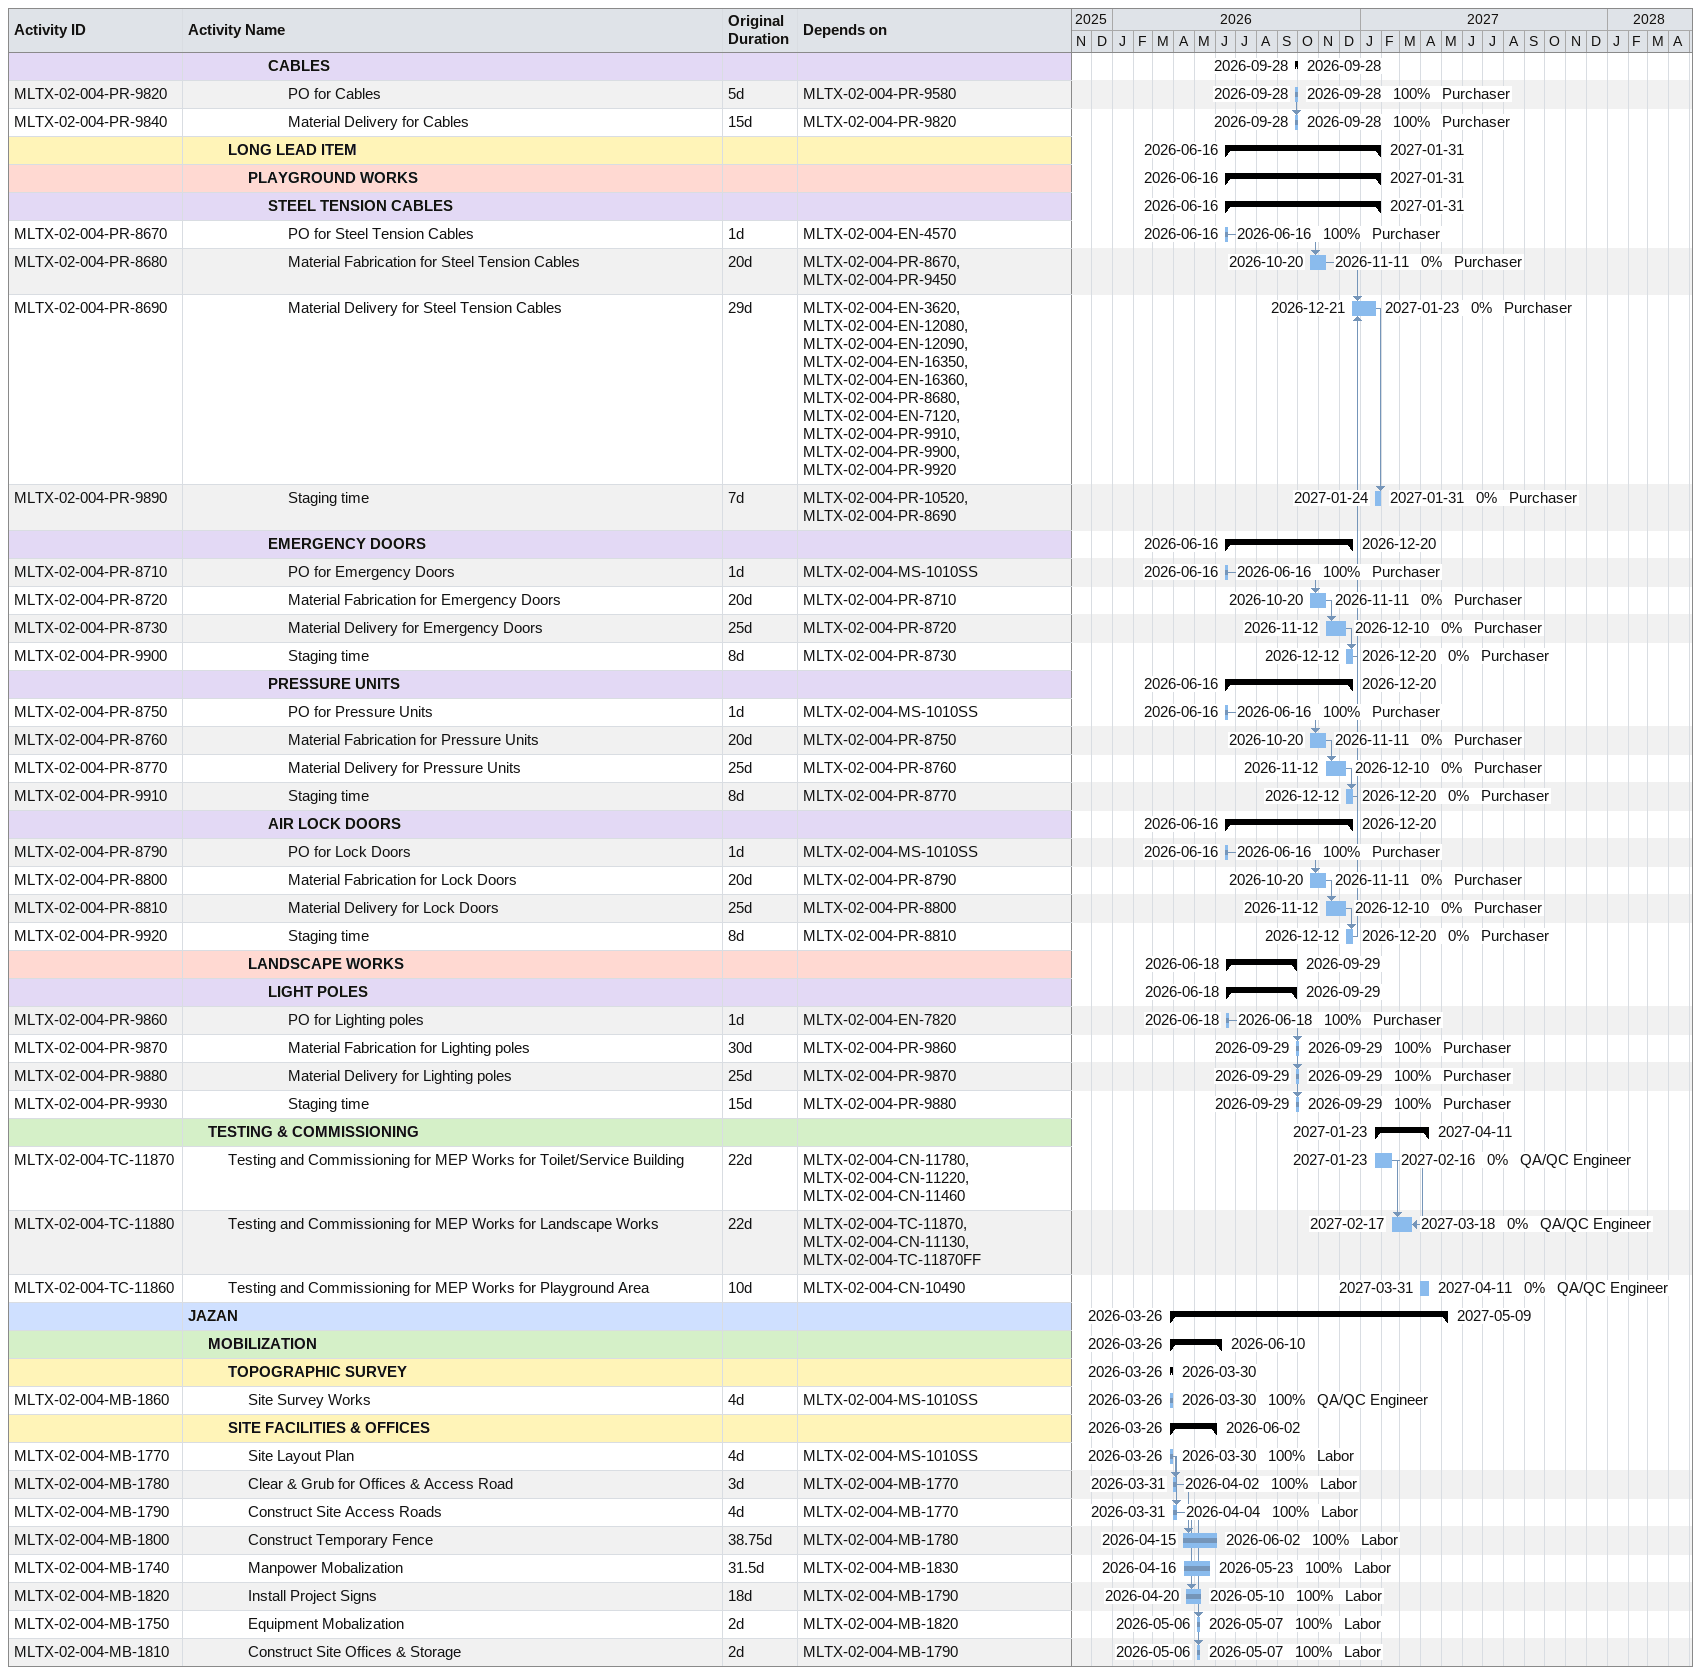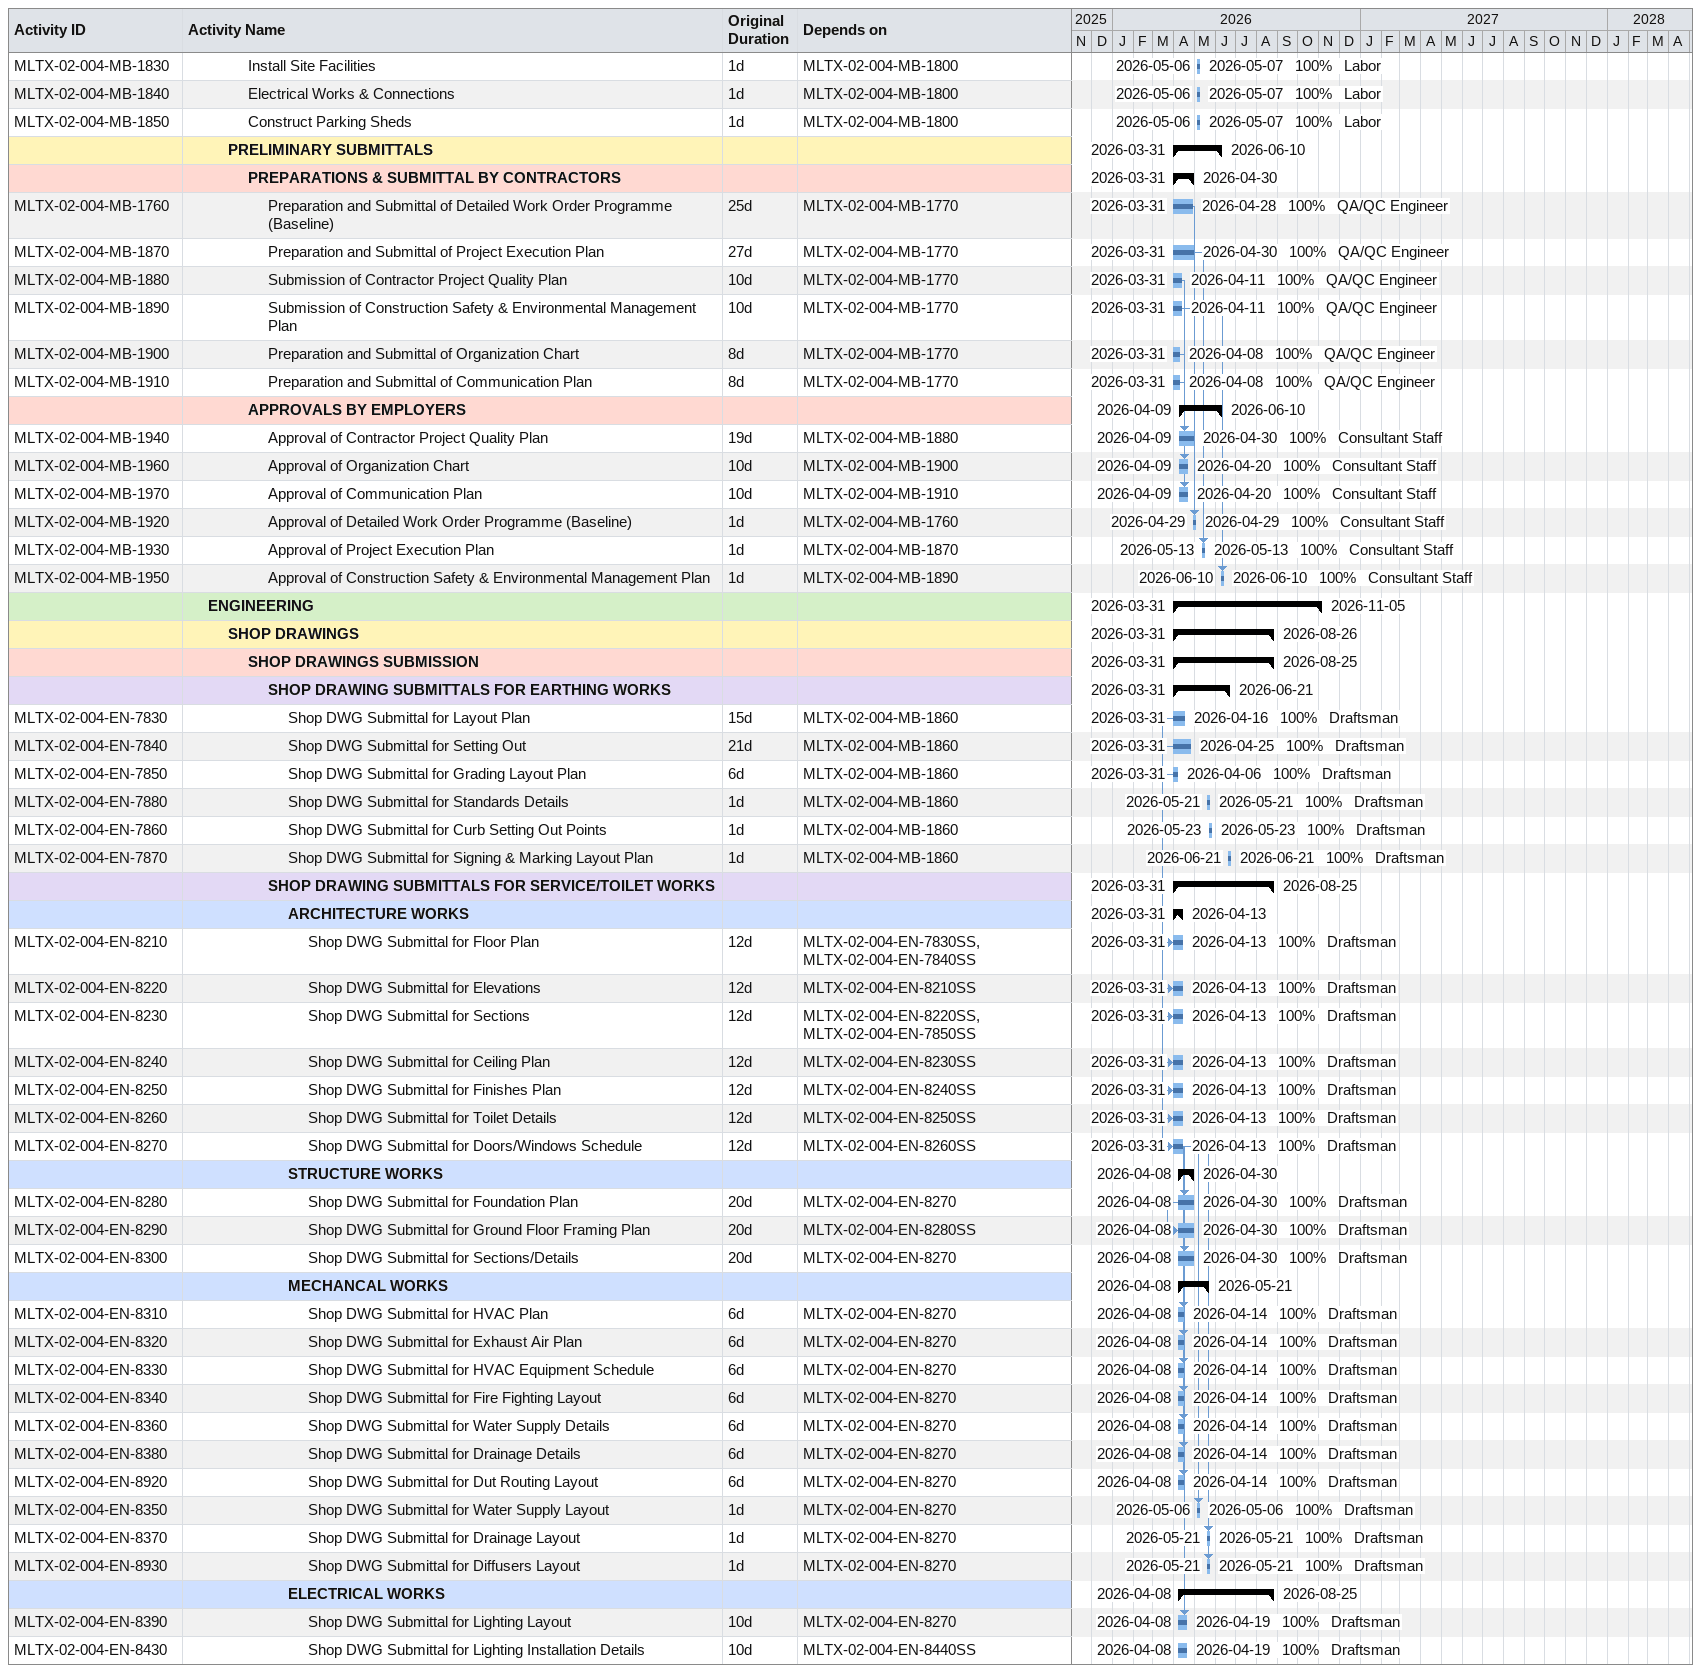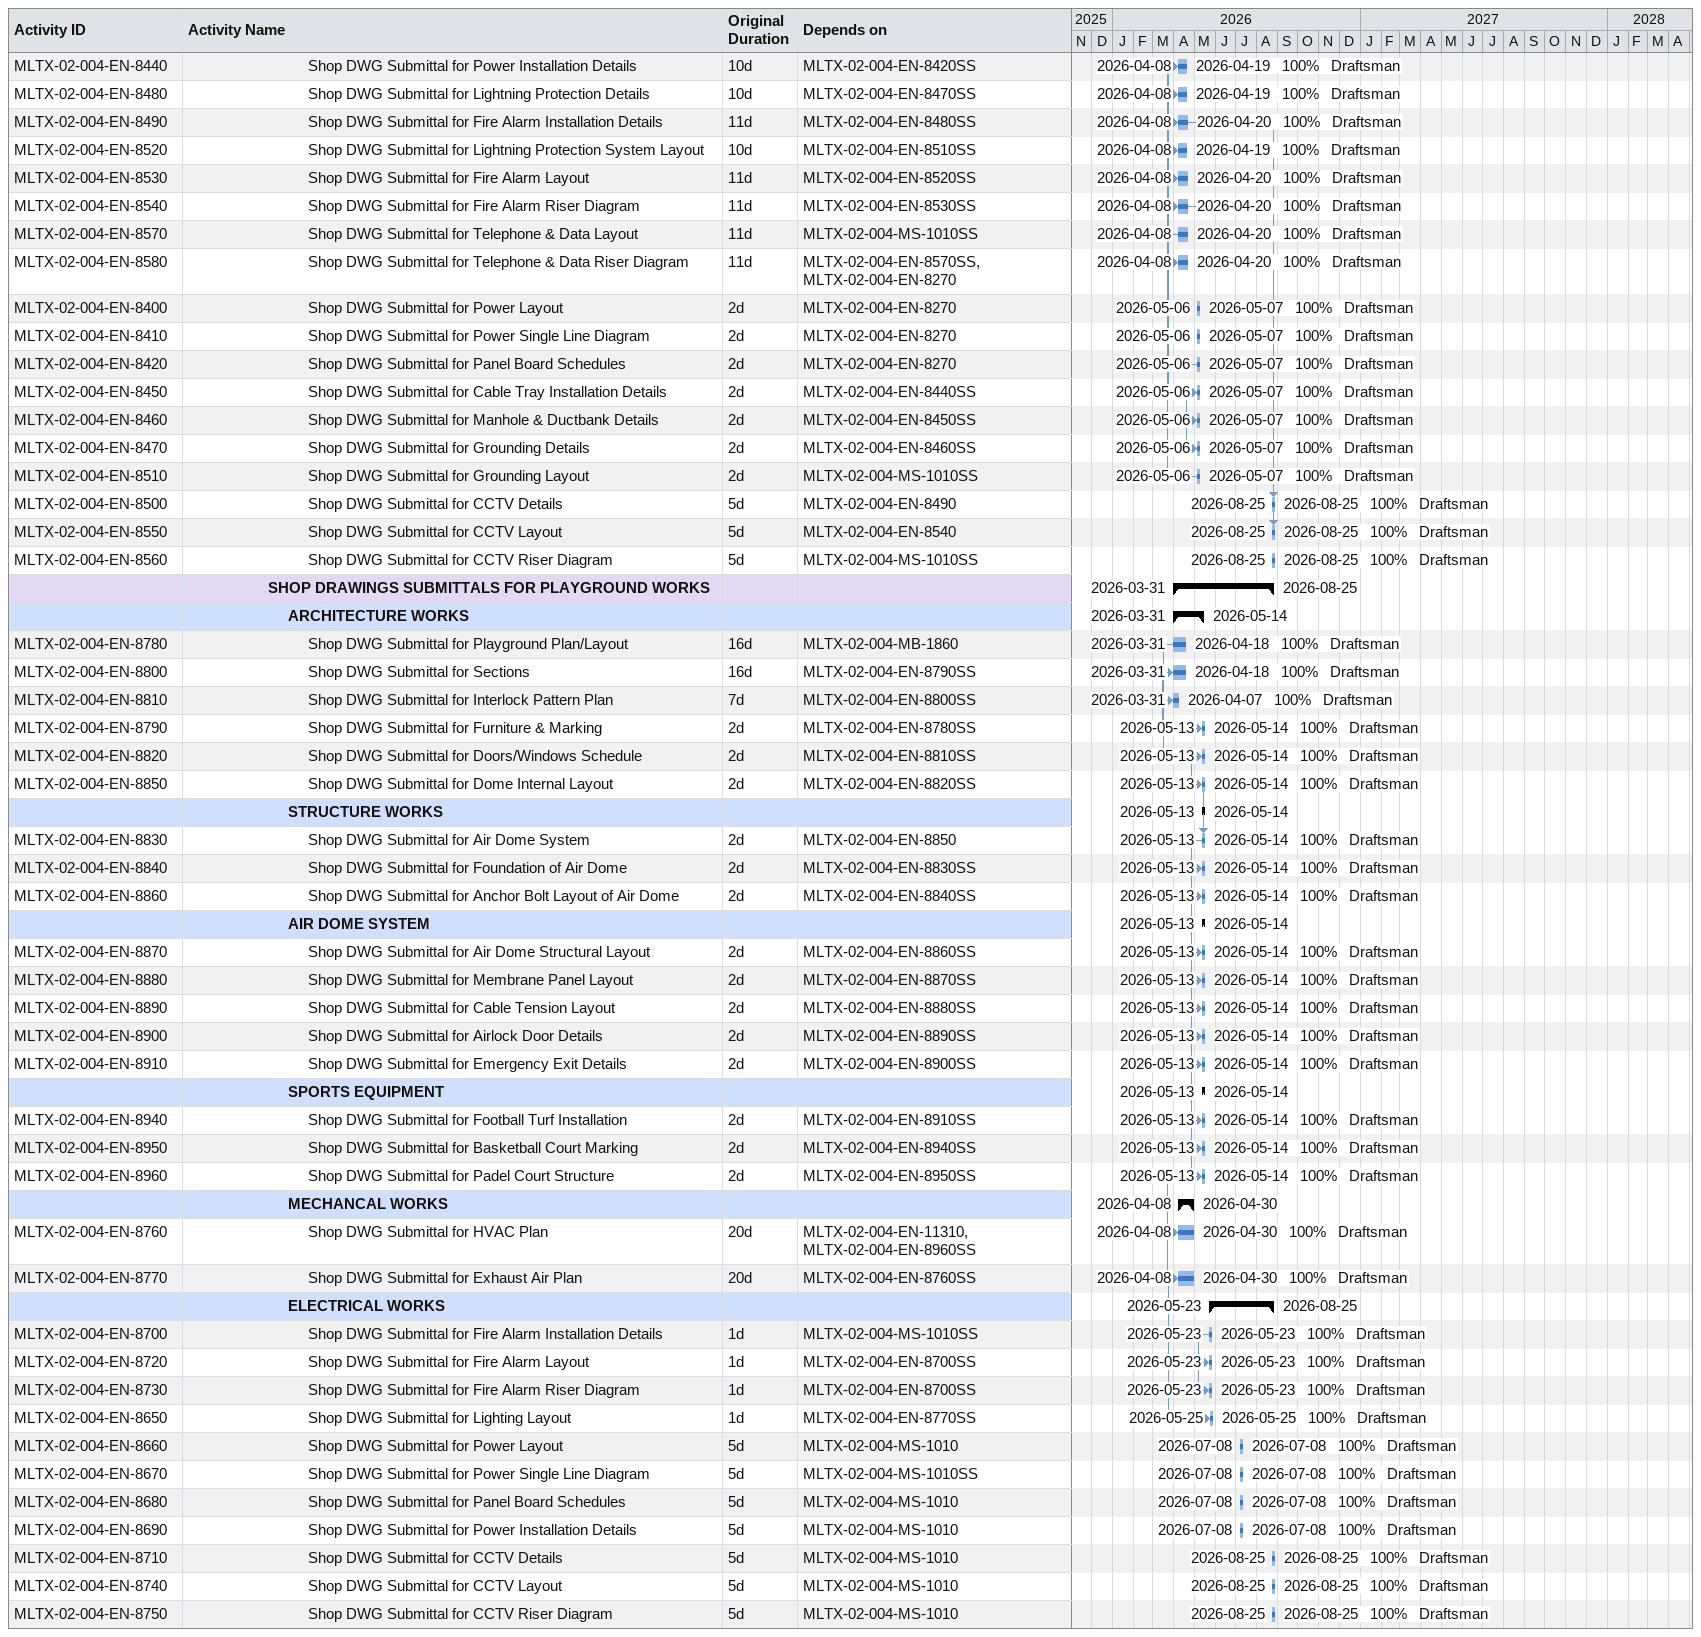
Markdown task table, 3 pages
| ID | Level | Task | Original duration | Start | Finish | Predecessors | Resources | % complete |
|---|---|---|---|---|---|---|---|---|
|  | 5 | **CABLES** |  | 2026-09-28 | 2026-09-28 |  |  |  |
| MLTX-02-004-PR-9820 | 6 | PO for Cables | 5d | 2026-09-28 | 2026-09-28 | MLTX-02-004-PR-9580 | Purchaser | 100 |
| MLTX-02-004-PR-9840 | 6 | Material Delivery for Cables | 15d | 2026-09-28 | 2026-09-28 | MLTX-02-004-PR-9820 | Purchaser | 100 |
|  | 3 | **LONG LEAD ITEM** |  | 2026-06-16 | 2027-01-31 |  |  |  |
|  | 4 | **PLAYGROUND WORKS** |  | 2026-06-16 | 2027-01-31 |  |  |  |
|  | 5 | **STEEL TENSION CABLES** |  | 2026-06-16 | 2027-01-31 |  |  |  |
| MLTX-02-004-PR-8670 | 6 | PO for Steel Tension Cables | 1d | 2026-06-16 | 2026-06-16 | MLTX-02-004-EN-4570 | Purchaser | 100 |
| MLTX-02-004-PR-8680 | 6 | Material Fabrication for Steel Tension Cables | 20d | 2026-10-20 | 2026-11-11 | MLTX-02-004-PR-8670, MLTX-02-004-PR-9450 | Purchaser | 0 |
| MLTX-02-004-PR-8690 | 6 | Material Delivery for Steel Tension Cables | 29d | 2026-12-21 | 2027-01-23 | MLTX-02-004-EN-3620, MLTX-02-004-EN-12080, MLTX-02-004-EN-12090, MLTX-02-004-EN-16350, MLTX-02-004-EN-16360, MLTX-02-004-PR-8680, MLTX-02-004-EN-7120, MLTX-02-004-PR-9910, MLTX-02-004-PR-9900, MLTX-02-004-PR-9920 | Purchaser | 0 |
| MLTX-02-004-PR-9890 | 6 | Staging time | 7d | 2027-01-24 | 2027-01-31 | MLTX-02-004-PR-10520, MLTX-02-004-PR-8690 | Purchaser | 0 |
|  | 5 | **EMERGENCY DOORS** |  | 2026-06-16 | 2026-12-20 |  |  |  |
| MLTX-02-004-PR-8710 | 6 | PO for Emergency Doors | 1d | 2026-06-16 | 2026-06-16 | MLTX-02-004-MS-1010SS | Purchaser | 100 |
| MLTX-02-004-PR-8720 | 6 | Material Fabrication for Emergency Doors | 20d | 2026-10-20 | 2026-11-11 | MLTX-02-004-PR-8710 | Purchaser | 0 |
| MLTX-02-004-PR-8730 | 6 | Material Delivery for Emergency Doors | 25d | 2026-11-12 | 2026-12-10 | MLTX-02-004-PR-8720 | Purchaser | 0 |
| MLTX-02-004-PR-9900 | 6 | Staging time | 8d | 2026-12-12 | 2026-12-20 | MLTX-02-004-PR-8730 | Purchaser | 0 |
|  | 5 | **PRESSURE UNITS** |  | 2026-06-16 | 2026-12-20 |  |  |  |
| MLTX-02-004-PR-8750 | 6 | PO for Pressure Units | 1d | 2026-06-16 | 2026-06-16 | MLTX-02-004-MS-1010SS | Purchaser | 100 |
| MLTX-02-004-PR-8760 | 6 | Material Fabrication for Pressure Units | 20d | 2026-10-20 | 2026-11-11 | MLTX-02-004-PR-8750 | Purchaser | 0 |
| MLTX-02-004-PR-8770 | 6 | Material Delivery for Pressure Units | 25d | 2026-11-12 | 2026-12-10 | MLTX-02-004-PR-8760 | Purchaser | 0 |
| MLTX-02-004-PR-9910 | 6 | Staging time | 8d | 2026-12-12 | 2026-12-20 | MLTX-02-004-PR-8770 | Purchaser | 0 |
|  | 5 | **AIR LOCK DOORS** |  | 2026-06-16 | 2026-12-20 |  |  |  |
| MLTX-02-004-PR-8790 | 6 | PO for Lock Doors | 1d | 2026-06-16 | 2026-06-16 | MLTX-02-004-MS-1010SS | Purchaser | 100 |
| MLTX-02-004-PR-8800 | 6 | Material Fabrication for Lock Doors | 20d | 2026-10-20 | 2026-11-11 | MLTX-02-004-PR-8790 | Purchaser | 0 |
| MLTX-02-004-PR-8810 | 6 | Material Delivery for Lock Doors | 25d | 2026-11-12 | 2026-12-10 | MLTX-02-004-PR-8800 | Purchaser | 0 |
| MLTX-02-004-PR-9920 | 6 | Staging time | 8d | 2026-12-12 | 2026-12-20 | MLTX-02-004-PR-8810 | Purchaser | 0 |
|  | 4 | **LANDSCAPE WORKS** |  | 2026-06-18 | 2026-09-29 |  |  |  |
|  | 5 | **LIGHT POLES** |  | 2026-06-18 | 2026-09-29 |  |  |  |
| MLTX-02-004-PR-9860 | 6 | PO for Lighting poles | 1d | 2026-06-18 | 2026-06-18 | MLTX-02-004-EN-7820 | Purchaser | 100 |
| MLTX-02-004-PR-9870 | 6 | Material Fabrication for Lighting poles | 30d | 2026-09-29 | 2026-09-29 | MLTX-02-004-PR-9860 | Purchaser | 100 |
| MLTX-02-004-PR-9880 | 6 | Material Delivery for Lighting poles | 25d | 2026-09-29 | 2026-09-29 | MLTX-02-004-PR-9870 | Purchaser | 100 |
| MLTX-02-004-PR-9930 | 6 | Staging time | 15d | 2026-09-29 | 2026-09-29 | MLTX-02-004-PR-9880 | Purchaser | 100 |
|  | 2 | **TESTING & COMMISSIONING** |  | 2027-01-23 | 2027-04-11 |  |  |  |
| MLTX-02-004-TC-11870 | 3 | Testing and Commissioning for MEP Works for Toilet/Service Building | 22d | 2027-01-23 | 2027-02-16 | MLTX-02-004-CN-11780, MLTX-02-004-CN-11220, MLTX-02-004-CN-11460 | QA/QC Engineer | 0 |
| MLTX-02-004-TC-11880 | 3 | Testing and Commissioning for MEP Works for Landscape Works | 22d | 2027-02-17 | 2027-03-18 | MLTX-02-004-TC-11870, MLTX-02-004-CN-11130, MLTX-02-004-TC-11870FF | QA/QC Engineer | 0 |
| MLTX-02-004-TC-11860 | 3 | Testing and Commissioning for MEP Works for Playground Area | 10d | 2027-03-31 | 2027-04-11 | MLTX-02-004-CN-10490 | QA/QC Engineer | 0 |
|  | 1 | **JAZAN** |  | 2026-03-26 | 2027-05-09 |  |  |  |
|  | 2 | **MOBILIZATION** |  | 2026-03-26 | 2026-06-10 |  |  |  |
|  | 3 | **TOPOGRAPHIC SURVEY** |  | 2026-03-26 | 2026-03-30 |  |  |  |
| MLTX-02-004-MB-1860 | 4 | Site Survey Works | 4d | 2026-03-26 | 2026-03-30 | MLTX-02-004-MS-1010SS | QA/QC Engineer | 100 |
|  | 3 | **SITE FACILITIES & OFFICES** |  | 2026-03-26 | 2026-06-02 |  |  |  |
| MLTX-02-004-MB-1770 | 4 | Site Layout Plan | 4d | 2026-03-26 | 2026-03-30 | MLTX-02-004-MS-1010SS | Labor | 100 |
| MLTX-02-004-MB-1780 | 4 | Clear & Grub for Offices & Access Road | 3d | 2026-03-31 | 2026-04-02 | MLTX-02-004-MB-1770 | Labor | 100 |
| MLTX-02-004-MB-1790 | 4 | Construct Site Access Roads | 4d | 2026-03-31 | 2026-04-04 | MLTX-02-004-MB-1770 | Labor | 100 |
| MLTX-02-004-MB-1800 | 4 | Construct Temporary Fence | 38.75d | 2026-04-15 | 2026-06-02 | MLTX-02-004-MB-1780 | Labor | 100 |
| MLTX-02-004-MB-1740 | 4 | Manpower Mobalization | 31.5d | 2026-04-16 | 2026-05-23 | MLTX-02-004-MB-1830 | Labor | 100 |
| MLTX-02-004-MB-1820 | 4 | Install Project Signs | 18d | 2026-04-20 | 2026-05-10 | MLTX-02-004-MB-1790 | Labor | 100 |
| MLTX-02-004-MB-1750 | 4 | Equipment Mobalization | 2d | 2026-05-06 | 2026-05-07 | MLTX-02-004-MB-1820 | Labor | 100 |
| MLTX-02-004-MB-1810 | 4 | Construct Site Offices & Storage | 2d | 2026-05-06 | 2026-05-07 | MLTX-02-004-MB-1790 | Labor | 100 |
| MLTX-02-004-MB-1830 | 4 | Install Site Facilities | 1d | 2026-05-06 | 2026-05-07 | MLTX-02-004-MB-1800 | Labor | 100 |
| MLTX-02-004-MB-1840 | 4 | Electrical Works & Connections | 1d | 2026-05-06 | 2026-05-07 | MLTX-02-004-MB-1800 | Labor | 100 |
| MLTX-02-004-MB-1850 | 4 | Construct Parking Sheds | 1d | 2026-05-06 | 2026-05-07 | MLTX-02-004-MB-1800 | Labor | 100 |
|  | 3 | **PRELIMINARY SUBMITTALS** |  | 2026-03-31 | 2026-06-10 |  |  |  |
|  | 4 | **PREPARATIONS & SUBMITTAL BY CONTRACTORS** |  | 2026-03-31 | 2026-04-30 |  |  |  |
| MLTX-02-004-MB-1760 | 5 | Preparation and Submittal of Detailed Work Order Programme (Baseline) | 25d | 2026-03-31 | 2026-04-28 | MLTX-02-004-MB-1770 | QA/QC Engineer | 100 |
| MLTX-02-004-MB-1870 | 5 | Preparation and Submittal of Project Execution Plan | 27d | 2026-03-31 | 2026-04-30 | MLTX-02-004-MB-1770 | QA/QC Engineer | 100 |
| MLTX-02-004-MB-1880 | 5 | Submission of Contractor Project Quality Plan | 10d | 2026-03-31 | 2026-04-11 | MLTX-02-004-MB-1770 | QA/QC Engineer | 100 |
| MLTX-02-004-MB-1890 | 5 | Submission of Construction Safety & Environmental Management Plan | 10d | 2026-03-31 | 2026-04-11 | MLTX-02-004-MB-1770 | QA/QC Engineer | 100 |
| MLTX-02-004-MB-1900 | 5 | Preparation and Submittal of Organization Chart | 8d | 2026-03-31 | 2026-04-08 | MLTX-02-004-MB-1770 | QA/QC Engineer | 100 |
| MLTX-02-004-MB-1910 | 5 | Preparation and Submittal of Communication Plan | 8d | 2026-03-31 | 2026-04-08 | MLTX-02-004-MB-1770 | QA/QC Engineer | 100 |
|  | 4 | **APPROVALS BY EMPLOYERS** |  | 2026-04-09 | 2026-06-10 |  |  |  |
| MLTX-02-004-MB-1940 | 5 | Approval of Contractor Project Quality Plan | 19d | 2026-04-09 | 2026-04-30 | MLTX-02-004-MB-1880 | Consultant Staff | 100 |
| MLTX-02-004-MB-1960 | 5 | Approval of Organization Chart | 10d | 2026-04-09 | 2026-04-20 | MLTX-02-004-MB-1900 | Consultant Staff | 100 |
| MLTX-02-004-MB-1970 | 5 | Approval of Communication Plan | 10d | 2026-04-09 | 2026-04-20 | MLTX-02-004-MB-1910 | Consultant Staff | 100 |
| MLTX-02-004-MB-1920 | 5 | Approval of Detailed Work Order Programme (Baseline) | 1d | 2026-04-29 | 2026-04-29 | MLTX-02-004-MB-1760 | Consultant Staff | 100 |
| MLTX-02-004-MB-1930 | 5 | Approval of Project Execution Plan | 1d | 2026-05-13 | 2026-05-13 | MLTX-02-004-MB-1870 | Consultant Staff | 100 |
| MLTX-02-004-MB-1950 | 5 | Approval of Construction Safety & Environmental Management Plan | 1d | 2026-06-10 | 2026-06-10 | MLTX-02-004-MB-1890 | Consultant Staff | 100 |
|  | 2 | **ENGINEERING** |  | 2026-03-31 | 2026-11-05 |  |  |  |
|  | 3 | **SHOP DRAWINGS** |  | 2026-03-31 | 2026-08-26 |  |  |  |
|  | 4 | **SHOP DRAWINGS SUBMISSION** |  | 2026-03-31 | 2026-08-25 |  |  |  |
|  | 5 | **SHOP DRAWING SUBMITTALS FOR EARTHING WORKS** |  | 2026-03-31 | 2026-06-21 |  |  |  |
| MLTX-02-004-EN-7830 | 6 | Shop DWG Submittal for Layout Plan | 15d | 2026-03-31 | 2026-04-16 | MLTX-02-004-MB-1860 | Draftsman | 100 |
| MLTX-02-004-EN-7840 | 6 | Shop DWG Submittal for Setting Out | 21d | 2026-03-31 | 2026-04-25 | MLTX-02-004-MB-1860 | Draftsman | 100 |
| MLTX-02-004-EN-7850 | 6 | Shop DWG Submittal for Grading Layout Plan | 6d | 2026-03-31 | 2026-04-06 | MLTX-02-004-MB-1860 | Draftsman | 100 |
| MLTX-02-004-EN-7880 | 6 | Shop DWG Submittal for Standards Details | 1d | 2026-05-21 | 2026-05-21 | MLTX-02-004-MB-1860 | Draftsman | 100 |
| MLTX-02-004-EN-7860 | 6 | Shop DWG Submittal for Curb Setting Out Points | 1d | 2026-05-23 | 2026-05-23 | MLTX-02-004-MB-1860 | Draftsman | 100 |
| MLTX-02-004-EN-7870 | 6 | Shop DWG Submittal for Signing & Marking Layout Plan | 1d | 2026-06-21 | 2026-06-21 | MLTX-02-004-MB-1860 | Draftsman | 100 |
|  | 5 | **SHOP DRAWING SUBMITTALS FOR SERVICE/TOILET WORKS** |  | 2026-03-31 | 2026-08-25 |  |  |  |
|  | 6 | **ARCHITECTURE WORKS** |  | 2026-03-31 | 2026-04-13 |  |  |  |
| MLTX-02-004-EN-8210 | 7 | Shop DWG Submittal for Floor Plan | 12d | 2026-03-31 | 2026-04-13 | MLTX-02-004-EN-7830SS, MLTX-02-004-EN-7840SS | Draftsman | 100 |
| MLTX-02-004-EN-8220 | 7 | Shop DWG Submittal for Elevations | 12d | 2026-03-31 | 2026-04-13 | MLTX-02-004-EN-8210SS | Draftsman | 100 |
| MLTX-02-004-EN-8230 | 7 | Shop DWG Submittal for Sections | 12d | 2026-03-31 | 2026-04-13 | MLTX-02-004-EN-8220SS, MLTX-02-004-EN-7850SS | Draftsman | 100 |
| MLTX-02-004-EN-8240 | 7 | Shop DWG Submittal for Ceiling Plan | 12d | 2026-03-31 | 2026-04-13 | MLTX-02-004-EN-8230SS | Draftsman | 100 |
| MLTX-02-004-EN-8250 | 7 | Shop DWG Submittal for Finishes Plan | 12d | 2026-03-31 | 2026-04-13 | MLTX-02-004-EN-8240SS | Draftsman | 100 |
| MLTX-02-004-EN-8260 | 7 | Shop DWG Submittal for Toilet Details | 12d | 2026-03-31 | 2026-04-13 | MLTX-02-004-EN-8250SS | Draftsman | 100 |
| MLTX-02-004-EN-8270 | 7 | Shop DWG Submittal for Doors/Windows Schedule | 12d | 2026-03-31 | 2026-04-13 | MLTX-02-004-EN-8260SS | Draftsman | 100 |
|  | 6 | **STRUCTURE WORKS** |  | 2026-04-08 | 2026-04-30 |  |  |  |
| MLTX-02-004-EN-8280 | 7 | Shop DWG Submittal for Foundation Plan | 20d | 2026-04-08 | 2026-04-30 | MLTX-02-004-EN-8270 | Draftsman | 100 |
| MLTX-02-004-EN-8290 | 7 | Shop DWG Submittal for Ground Floor Framing Plan | 20d | 2026-04-08 | 2026-04-30 | MLTX-02-004-EN-8280SS | Draftsman | 100 |
| MLTX-02-004-EN-8300 | 7 | Shop DWG Submittal for Sections/Details | 20d | 2026-04-08 | 2026-04-30 | MLTX-02-004-EN-8270 | Draftsman | 100 |
|  | 6 | **MECHANCAL WORKS** |  | 2026-04-08 | 2026-05-21 |  |  |  |
| MLTX-02-004-EN-8310 | 7 | Shop DWG Submittal for HVAC Plan | 6d | 2026-04-08 | 2026-04-14 | MLTX-02-004-EN-8270 | Draftsman | 100 |
| MLTX-02-004-EN-8320 | 7 | Shop DWG Submittal for Exhaust Air Plan | 6d | 2026-04-08 | 2026-04-14 | MLTX-02-004-EN-8270 | Draftsman | 100 |
| MLTX-02-004-EN-8330 | 7 | Shop DWG Submittal for HVAC Equipment Schedule | 6d | 2026-04-08 | 2026-04-14 | MLTX-02-004-EN-8270 | Draftsman | 100 |
| MLTX-02-004-EN-8340 | 7 | Shop DWG Submittal for Fire Fighting Layout | 6d | 2026-04-08 | 2026-04-14 | MLTX-02-004-EN-8270 | Draftsman | 100 |
| MLTX-02-004-EN-8360 | 7 | Shop DWG Submittal for Water Supply Details | 6d | 2026-04-08 | 2026-04-14 | MLTX-02-004-EN-8270 | Draftsman | 100 |
| MLTX-02-004-EN-8380 | 7 | Shop DWG Submittal for Drainage Details | 6d | 2026-04-08 | 2026-04-14 | MLTX-02-004-EN-8270 | Draftsman | 100 |
| MLTX-02-004-EN-8920 | 7 | Shop DWG Submittal for Dut Routing Layout | 6d | 2026-04-08 | 2026-04-14 | MLTX-02-004-EN-8270 | Draftsman | 100 |
| MLTX-02-004-EN-8350 | 7 | Shop DWG Submittal for Water Supply Layout | 1d | 2026-05-06 | 2026-05-06 | MLTX-02-004-EN-8270 | Draftsman | 100 |
| MLTX-02-004-EN-8370 | 7 | Shop DWG Submittal for Drainage Layout | 1d | 2026-05-21 | 2026-05-21 | MLTX-02-004-EN-8270 | Draftsman | 100 |
| MLTX-02-004-EN-8930 | 7 | Shop DWG Submittal for Diffusers Layout | 1d | 2026-05-21 | 2026-05-21 | MLTX-02-004-EN-8270 | Draftsman | 100 |
|  | 6 | **ELECTRICAL WORKS** |  | 2026-04-08 | 2026-08-25 |  |  |  |
| MLTX-02-004-EN-8390 | 7 | Shop DWG Submittal for Lighting Layout | 10d | 2026-04-08 | 2026-04-19 | MLTX-02-004-EN-8270 | Draftsman | 100 |
| MLTX-02-004-EN-8430 | 7 | Shop DWG Submittal for Lighting Installation Details | 10d | 2026-04-08 | 2026-04-19 | MLTX-02-004-EN-8440SS | Draftsman | 100 |
| MLTX-02-004-EN-8440 | 7 | Shop DWG Submittal for Power Installation Details | 10d | 2026-04-08 | 2026-04-19 | MLTX-02-004-EN-8420SS | Draftsman | 100 |
| MLTX-02-004-EN-8480 | 7 | Shop DWG Submittal for Lightning Protection Details | 10d | 2026-04-08 | 2026-04-19 | MLTX-02-004-EN-8470SS | Draftsman | 100 |
| MLTX-02-004-EN-8490 | 7 | Shop DWG Submittal for Fire Alarm Installation Details | 11d | 2026-04-08 | 2026-04-20 | MLTX-02-004-EN-8480SS | Draftsman | 100 |
| MLTX-02-004-EN-8520 | 7 | Shop DWG Submittal for Lightning Protection System Layout | 10d | 2026-04-08 | 2026-04-19 | MLTX-02-004-EN-8510SS | Draftsman | 100 |
| MLTX-02-004-EN-8530 | 7 | Shop DWG Submittal for Fire Alarm Layout | 11d | 2026-04-08 | 2026-04-20 | MLTX-02-004-EN-8520SS | Draftsman | 100 |
| MLTX-02-004-EN-8540 | 7 | Shop DWG Submittal for Fire Alarm Riser Diagram | 11d | 2026-04-08 | 2026-04-20 | MLTX-02-004-EN-8530SS | Draftsman | 100 |
| MLTX-02-004-EN-8570 | 7 | Shop DWG Submittal for Telephone & Data Layout | 11d | 2026-04-08 | 2026-04-20 | MLTX-02-004-MS-1010SS | Draftsman | 100 |
| MLTX-02-004-EN-8580 | 7 | Shop DWG Submittal for Telephone & Data Riser Diagram | 11d | 2026-04-08 | 2026-04-20 | MLTX-02-004-EN-8570SS, MLTX-02-004-EN-8270 | Draftsman | 100 |
| MLTX-02-004-EN-8400 | 7 | Shop DWG Submittal for Power Layout | 2d | 2026-05-06 | 2026-05-07 | MLTX-02-004-EN-8270 | Draftsman | 100 |
| MLTX-02-004-EN-8410 | 7 | Shop DWG Submittal for Power Single Line Diagram | 2d | 2026-05-06 | 2026-05-07 | MLTX-02-004-EN-8270 | Draftsman | 100 |
| MLTX-02-004-EN-8420 | 7 | Shop DWG Submittal for Panel Board Schedules | 2d | 2026-05-06 | 2026-05-07 | MLTX-02-004-EN-8270 | Draftsman | 100 |
| MLTX-02-004-EN-8450 | 7 | Shop DWG Submittal for Cable Tray Installation Details | 2d | 2026-05-06 | 2026-05-07 | MLTX-02-004-EN-8440SS | Draftsman | 100 |
| MLTX-02-004-EN-8460 | 7 | Shop DWG Submittal for Manhole & Ductbank Details | 2d | 2026-05-06 | 2026-05-07 | MLTX-02-004-EN-8450SS | Draftsman | 100 |
| MLTX-02-004-EN-8470 | 7 | Shop DWG Submittal for Grounding Details | 2d | 2026-05-06 | 2026-05-07 | MLTX-02-004-EN-8460SS | Draftsman | 100 |
| MLTX-02-004-EN-8510 | 7 | Shop DWG Submittal for Grounding Layout | 2d | 2026-05-06 | 2026-05-07 | MLTX-02-004-MS-1010SS | Draftsman | 100 |
| MLTX-02-004-EN-8500 | 7 | Shop DWG Submittal for CCTV Details | 5d | 2026-08-25 | 2026-08-25 | MLTX-02-004-EN-8490 | Draftsman | 100 |
| MLTX-02-004-EN-8550 | 7 | Shop DWG Submittal for CCTV Layout | 5d | 2026-08-25 | 2026-08-25 | MLTX-02-004-EN-8540 | Draftsman | 100 |
| MLTX-02-004-EN-8560 | 7 | Shop DWG Submittal for CCTV Riser Diagram | 5d | 2026-08-25 | 2026-08-25 | MLTX-02-004-MS-1010SS | Draftsman | 100 |
|  | 5 | **SHOP DRAWINGS SUBMITTALS FOR PLAYGROUND WORKS** |  | 2026-03-31 | 2026-08-25 |  |  |  |
|  | 6 | **ARCHITECTURE WORKS** |  | 2026-03-31 | 2026-05-14 |  |  |  |
| MLTX-02-004-EN-8780 | 7 | Shop DWG Submittal for Playground Plan/Layout | 16d | 2026-03-31 | 2026-04-18 | MLTX-02-004-MB-1860 | Draftsman | 100 |
| MLTX-02-004-EN-8800 | 7 | Shop DWG Submittal for Sections | 16d | 2026-03-31 | 2026-04-18 | MLTX-02-004-EN-8790SS | Draftsman | 100 |
| MLTX-02-004-EN-8810 | 7 | Shop DWG Submittal for Interlock Pattern Plan | 7d | 2026-03-31 | 2026-04-07 | MLTX-02-004-EN-8800SS | Draftsman | 100 |
| MLTX-02-004-EN-8790 | 7 | Shop DWG Submittal for Furniture & Marking | 2d | 2026-05-13 | 2026-05-14 | MLTX-02-004-EN-8780SS | Draftsman | 100 |
| MLTX-02-004-EN-8820 | 7 | Shop DWG Submittal for Doors/Windows Schedule | 2d | 2026-05-13 | 2026-05-14 | MLTX-02-004-EN-8810SS | Draftsman | 100 |
| MLTX-02-004-EN-8850 | 7 | Shop DWG Submittal for Dome Internal Layout | 2d | 2026-05-13 | 2026-05-14 | MLTX-02-004-EN-8820SS | Draftsman | 100 |
|  | 6 | **STRUCTURE WORKS** |  | 2026-05-13 | 2026-05-14 |  |  |  |
| MLTX-02-004-EN-8830 | 7 | Shop DWG Submittal for Air Dome System | 2d | 2026-05-13 | 2026-05-14 | MLTX-02-004-EN-8850 | Draftsman | 100 |
| MLTX-02-004-EN-8840 | 7 | Shop DWG Submittal for Foundation of Air Dome | 2d | 2026-05-13 | 2026-05-14 | MLTX-02-004-EN-8830SS | Draftsman | 100 |
| MLTX-02-004-EN-8860 | 7 | Shop DWG Submittal for Anchor Bolt Layout of Air Dome | 2d | 2026-05-13 | 2026-05-14 | MLTX-02-004-EN-8840SS | Draftsman | 100 |
|  | 6 | **AIR DOME SYSTEM** |  | 2026-05-13 | 2026-05-14 |  |  |  |
| MLTX-02-004-EN-8870 | 7 | Shop DWG Submittal for Air Dome Structural Layout | 2d | 2026-05-13 | 2026-05-14 | MLTX-02-004-EN-8860SS | Draftsman | 100 |
| MLTX-02-004-EN-8880 | 7 | Shop DWG Submittal for Membrane Panel Layout | 2d | 2026-05-13 | 2026-05-14 | MLTX-02-004-EN-8870SS | Draftsman | 100 |
| MLTX-02-004-EN-8890 | 7 | Shop DWG Submittal for Cable Tension Layout | 2d | 2026-05-13 | 2026-05-14 | MLTX-02-004-EN-8880SS | Draftsman | 100 |
| MLTX-02-004-EN-8900 | 7 | Shop DWG Submittal for Airlock Door Details | 2d | 2026-05-13 | 2026-05-14 | MLTX-02-004-EN-8890SS | Draftsman | 100 |
| MLTX-02-004-EN-8910 | 7 | Shop DWG Submittal for Emergency Exit Details | 2d | 2026-05-13 | 2026-05-14 | MLTX-02-004-EN-8900SS | Draftsman | 100 |
|  | 6 | **SPORTS EQUIPMENT** |  | 2026-05-13 | 2026-05-14 |  |  |  |
| MLTX-02-004-EN-8940 | 7 | Shop DWG Submittal for Football Turf Installation | 2d | 2026-05-13 | 2026-05-14 | MLTX-02-004-EN-8910SS | Draftsman | 100 |
| MLTX-02-004-EN-8950 | 7 | Shop DWG Submittal for Basketball Court Marking | 2d | 2026-05-13 | 2026-05-14 | MLTX-02-004-EN-8940SS | Draftsman | 100 |
| MLTX-02-004-EN-8960 | 7 | Shop DWG Submittal for Padel Court Structure | 2d | 2026-05-13 | 2026-05-14 | MLTX-02-004-EN-8950SS | Draftsman | 100 |
|  | 6 | **MECHANCAL WORKS** |  | 2026-04-08 | 2026-04-30 |  |  |  |
| MLTX-02-004-EN-8760 | 7 | Shop DWG Submittal for HVAC Plan | 20d | 2026-04-08 | 2026-04-30 | MLTX-02-004-EN-11310, MLTX-02-004-EN-8960SS | Draftsman | 100 |
| MLTX-02-004-EN-8770 | 7 | Shop DWG Submittal for Exhaust Air Plan | 20d | 2026-04-08 | 2026-04-30 | MLTX-02-004-EN-8760SS | Draftsman | 100 |
|  | 6 | **ELECTRICAL WORKS** |  | 2026-05-23 | 2026-08-25 |  |  |  |
| MLTX-02-004-EN-8700 | 7 | Shop DWG Submittal for Fire Alarm Installation Details | 1d | 2026-05-23 | 2026-05-23 | MLTX-02-004-MS-1010SS | Draftsman | 100 |
| MLTX-02-004-EN-8720 | 7 | Shop DWG Submittal for Fire Alarm Layout | 1d | 2026-05-23 | 2026-05-23 | MLTX-02-004-EN-8700SS | Draftsman | 100 |
| MLTX-02-004-EN-8730 | 7 | Shop DWG Submittal for Fire Alarm Riser Diagram | 1d | 2026-05-23 | 2026-05-23 | MLTX-02-004-EN-8700SS | Draftsman | 100 |
| MLTX-02-004-EN-8650 | 7 | Shop DWG Submittal for Lighting Layout | 1d | 2026-05-25 | 2026-05-25 | MLTX-02-004-EN-8770SS | Draftsman | 100 |
| MLTX-02-004-EN-8660 | 7 | Shop DWG Submittal for Power Layout | 5d | 2026-07-08 | 2026-07-08 | MLTX-02-004-MS-1010 | Draftsman | 100 |
| MLTX-02-004-EN-8670 | 7 | Shop DWG Submittal for Power Single Line Diagram | 5d | 2026-07-08 | 2026-07-08 | MLTX-02-004-MS-1010SS | Draftsman | 100 |
| MLTX-02-004-EN-8680 | 7 | Shop DWG Submittal for Panel Board Schedules | 5d | 2026-07-08 | 2026-07-08 | MLTX-02-004-MS-1010 | Draftsman | 100 |
| MLTX-02-004-EN-8690 | 7 | Shop DWG Submittal for Power Installation Details | 5d | 2026-07-08 | 2026-07-08 | MLTX-02-004-MS-1010 | Draftsman | 100 |
| MLTX-02-004-EN-8710 | 7 | Shop DWG Submittal for CCTV Details | 5d | 2026-08-25 | 2026-08-25 | MLTX-02-004-MS-1010 | Draftsman | 100 |
| MLTX-02-004-EN-8740 | 7 | Shop DWG Submittal for CCTV Layout | 5d | 2026-08-25 | 2026-08-25 | MLTX-02-004-MS-1010 | Draftsman | 100 |
| MLTX-02-004-EN-8750 | 7 | Shop DWG Submittal for CCTV Riser Diagram | 5d | 2026-08-25 | 2026-08-25 | MLTX-02-004-MS-1010 | Draftsman | 100 |
